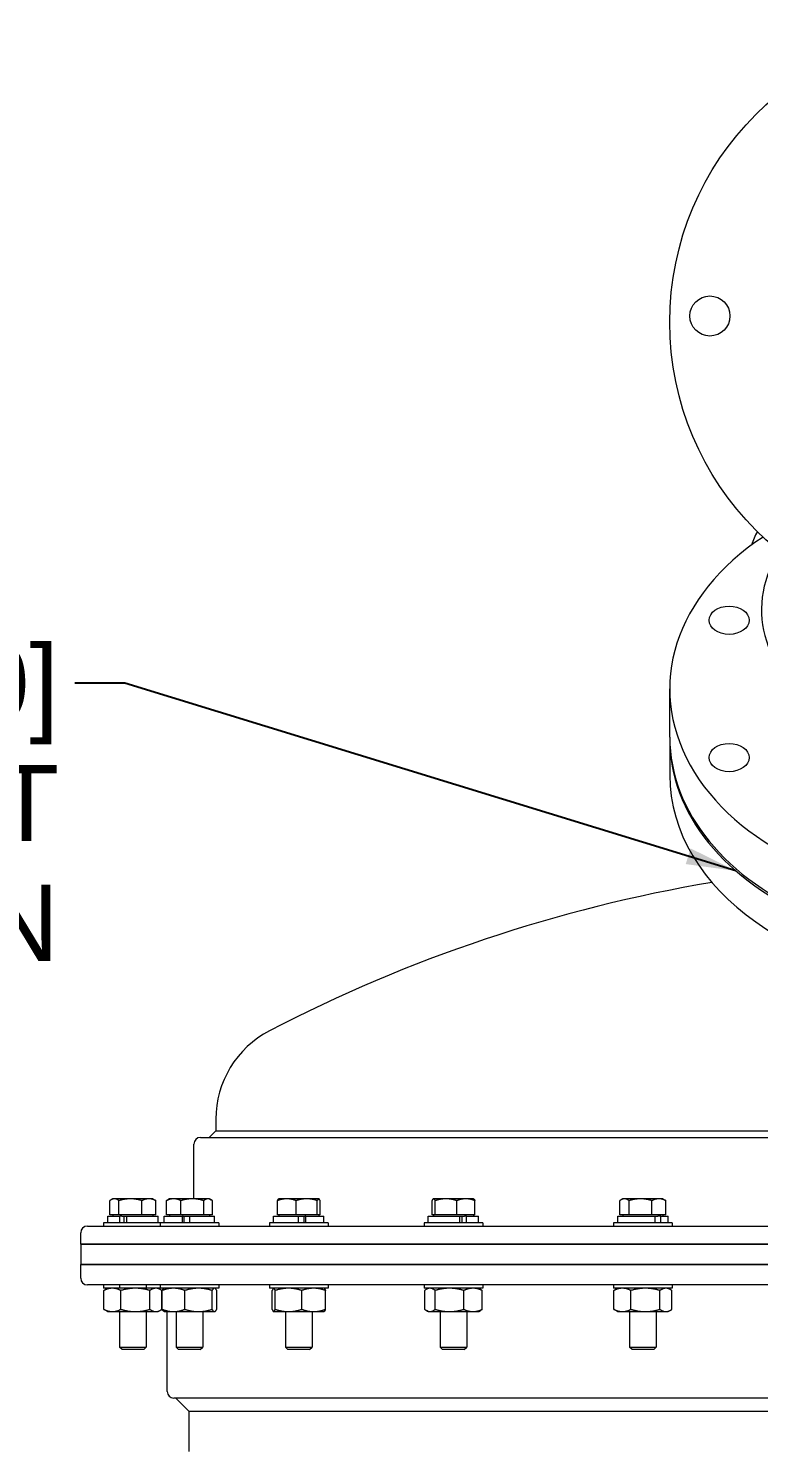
# Model space of a CAD drawing. Header units: inches. Extents: x 12 to 318, y 5 to 204.
# Drawn here: x 225.01 to 238.68, y 87.67 to 114.31 of the extents above; entities that cross this region are included whole.
import ezdxf

# ---------------------------------------------------------------- set-up
doc = ezdxf.new("R2010")
doc.units = ezdxf.units.IN
doc.header["$LTSCALE"] = 9.5
doc.header["$MEASUREMENT"] = 0
doc.layers.add('Symbol (ANSI)', color=7, linetype='Continuous', lineweight=25)
doc.layers.add('Visible', color=7, linetype='Continuous', lineweight=18)
doc.styles.add('Standard D-E', font='arial.ttf')
doc.dimstyles.new('in [mm] D-E NeptuneBenson$7', dxfattribs={"dimscale": 9.5, "dimtxt": 0.15, "dimasz": 0.098425, "dimexe": 0.125, "dimexo": 0.063, "dimgap": 0.031496, "dimtad": 0, "dimtih": 1, "dimtoh": 1, "dimdec": 4, "dimzin": 3, "dimdsep": 46, "dimlunit": 5, "dimtxsty": 'Standard D-E', "dimcen": 0.09, "dimdle": 0.393701, "dimclrd": 256, "dimclre": 256, "dimclrt": 256, "dimadec": 1, "dimazin": 1, "dimtfac": 1, "dimtofl": 0, "dimtmove": 0, "dimatfit": 3, "dimfxl": 1, "dimfrac": 1, "dimtolj": 1, "dimtzin": 4, "dimlwd": -1, "dimlwe": -1, "dimarcsym": 0})

msp = doc.modelspace()

# ---------------------------------------------------------------- linework, layer by layer
at = {"layer": 'Visible'}
for p, q in [((237.017483, 101.039365), (237.017483, 101.945345)), ((237.017483, 100.996938), (237.017483, 100.332258)), ((228.517483, 93.889365), (228.517483, 93.674365)), ((228.232483, 93.549365), (251.463229, 93.549365)), ((228.517483, 93.674365), (228.392483, 93.549365)), ((228.517483, 93.674365), (251.467632, 93.674365)), ((228.107483, 92.400361), (228.107483, 93.424365)), ((226.534272, 92.102361), (226.534272, 92.366867)), ((226.589192, 92.400361), (226.55636, 92.381405)), ((226.619381, 92.400361), (226.589192, 92.400361)), ((226.919449, 92.400361), (226.619381, 92.400361)), ((226.704489, 92.102361), (226.704489, 92.366867)), ((227.26426, 92.400361), (226.919449, 92.400361)), ((227.134409, 92.102361), (227.134409, 92.366867)), ((227.339192, 92.400361), (227.26426, 92.400361)), ((227.339192, 92.400361), (227.372024, 92.381405)), ((227.394111, 92.102361), (227.394111, 92.366867)), ((227.595481, 92.102361), (227.595481, 92.366867)), ((227.649123, 92.400361), (227.620091, 92.383599)), ((227.729214, 92.400361), (227.649123, 92.400361)), ((228.077268, 92.400361), (227.729214, 92.400361)), ((227.862947, 92.102361), (227.862947, 92.366867)), ((228.372177, 92.400361), (228.077268, 92.400361)), ((228.291589, 92.102361), (228.291589, 92.366867)), ((228.399123, 92.400361), (228.372177, 92.400361)), ((228.399123, 92.400361), (228.428155, 92.383599)), ((228.452765, 92.102361), (228.452765, 92.366867)), ((229.673599, 92.102361), (229.673599, 92.366867)), ((229.696753, 92.400361), (229.694054, 92.398803)), ((229.846843, 92.400361), (229.696753, 92.400361)), ((230.219165, 92.400361), (229.846843, 92.400361)), ((230.020088, 92.102361), (230.020088, 92.366867)), ((230.444074, 92.400361), (230.219165, 92.400361)), ((230.418241, 92.102361), (230.418241, 92.366867)), ((230.446753, 92.400361), (230.444074, 92.400361)), ((230.446753, 92.400361), (230.449451, 92.398803)), ((230.469906, 92.102361), (230.469906, 92.366867)), ((232.56564, 92.102361), (232.56564, 92.366867)), ((232.592538, 92.400361), (232.588715, 92.398153)), ((232.596323, 92.400361), (232.592538, 92.400361)), ((232.827956, 92.400361), (232.596323, 92.400361)), ((232.627007, 92.102361), (232.627007, 92.366867)), ((233.199171, 92.400361), (232.827956, 92.400361)), ((233.028905, 92.102361), (233.028905, 92.366867)), ((233.342538, 92.400361), (233.199171, 92.400361)), ((233.342538, 92.400361), (233.346362, 92.398153)), ((233.369437, 92.102361), (233.369437, 92.366867)), ((236.084217, 92.102361), (236.084217, 92.366867)), ((236.139137, 92.400361), (236.106305, 92.381405)), ((236.169326, 92.400361), (236.139137, 92.400361)), ((236.469394, 92.400361), (236.169326, 92.400361)), ((236.254434, 92.102361), (236.254434, 92.366867)), ((236.814205, 92.400361), (236.469394, 92.400361)), ((236.684354, 92.102361), (236.684354, 92.366867)), ((236.889137, 92.400361), (236.814205, 92.400361)), ((236.889137, 92.400361), (236.921969, 92.381405)), ((236.944056, 92.102361), (236.944056, 92.366867)), ((227.472942, 91.952357), (226.413011, 91.952357)), ((226.413011, 91.952357), (226.413011, 91.889365)), ((226.492841, 92.077357), (226.723362, 92.077357)), ((226.492841, 91.952357), (226.492841, 92.077357)), ((226.619381, 92.102361), (226.534272, 92.102361)), ((226.589192, 92.102361), (226.589192, 92.077357)), ((226.704489, 92.102361), (226.619381, 92.102361)), ((226.919449, 92.102361), (226.704489, 92.102361)), ((226.760654, 92.077357), (226.723362, 92.077357)), ((226.723362, 91.952357), (226.723362, 92.077357)), ((226.760654, 92.077357), (226.848681, 92.077357)), ((226.799733, 91.952357), (226.799733, 92.077357)), ((226.848681, 91.952357), (226.848681, 92.077357)), ((226.848681, 92.077357), (227.435543, 92.077357)), ((227.134409, 92.102361), (226.919449, 92.102361)), ((227.26426, 92.102361), (227.134409, 92.102361)), ((227.394111, 92.102361), (227.26426, 92.102361)), ((227.339192, 92.102361), (227.339192, 92.077357)), ((227.435543, 91.952357), (227.435543, 92.077357)), ((228.575304, 91.952357), (227.472942, 91.952357)), ((227.472942, 91.952357), (227.472942, 91.889365)), ((227.552772, 92.077357), (227.896368, 92.077357)), ((227.552772, 91.952357), (227.552772, 92.077357)), ((227.729214, 92.102361), (227.595481, 92.102361)), ((227.649123, 92.102361), (227.649123, 92.077357)), ((227.862947, 92.102361), (227.729214, 92.102361)), ((228.077268, 92.102361), (227.862947, 92.102361)), ((227.909037, 92.077357), (227.896368, 92.077357)), ((227.896368, 91.952357), (227.896368, 92.077357)), ((227.909037, 92.077357), (228.030823, 92.077357)), ((227.922312, 91.952357), (227.922312, 92.077357)), ((228.030823, 91.952357), (228.030823, 92.077357)), ((228.030823, 92.077357), (228.495474, 92.077357)), ((228.291589, 92.102361), (228.077268, 92.102361)), ((228.372177, 92.102361), (228.291589, 92.102361)), ((228.452765, 92.102361), (228.372177, 92.102361)), ((228.399123, 92.102361), (228.399123, 92.077357)), ((228.495474, 91.952357), (228.495474, 92.077357)), ((228.575304, 91.952357), (228.575304, 91.889365)), ((230.622934, 91.952357), (229.520571, 91.952357)), ((229.520571, 91.952357), (229.520571, 91.889365)), ((229.600401, 92.077357), (230.065779, 92.077357)), ((229.600401, 91.952357), (229.600401, 92.077357)), ((229.846843, 92.102361), (229.673599, 92.102361)), ((229.696753, 92.102361), (229.696753, 92.077357)), ((230.020088, 92.102361), (229.846843, 92.102361)), ((230.219165, 92.102361), (230.020088, 92.102361)), ((230.065779, 92.077357), (230.187389, 92.077357)), ((230.065779, 91.952357), (230.065779, 92.077357)), ((230.173957, 91.952357), (230.173957, 92.077357)), ((230.200207, 92.077357), (230.187389, 92.077357)), ((230.200207, 91.952357), (230.200207, 92.077357)), ((230.200207, 92.077357), (230.543104, 92.077357)), ((230.418241, 92.102361), (230.219165, 92.102361)), ((230.444074, 92.102361), (230.418241, 92.102361)), ((230.469906, 92.102361), (230.444074, 92.102361)), ((230.446753, 92.102361), (230.446753, 92.077357)), ((230.543104, 91.952357), (230.543104, 92.077357)), ((230.622934, 91.952357), (230.622934, 91.889365)), ((233.518719, 91.952357), (232.416357, 91.952357)), ((232.416357, 91.952357), (232.416357, 91.889365)), ((232.496187, 92.077357), (233.083753, 92.077357)), ((232.496187, 91.952357), (232.496187, 92.077357)), ((232.596323, 92.102361), (232.56564, 92.102361)), ((232.592538, 92.102361), (232.592538, 92.077357)), ((232.627007, 92.102361), (232.596323, 92.102361)), ((232.827956, 92.102361), (232.627007, 92.102361)), ((233.028905, 92.102361), (232.827956, 92.102361)), ((233.199171, 92.102361), (233.028905, 92.102361)), ((233.083753, 92.077357), (233.171562, 92.077357)), ((233.083753, 91.952357), (233.083753, 92.077357)), ((233.132337, 91.952357), (233.132337, 92.077357)), ((233.208992, 92.077357), (233.171562, 92.077357)), ((233.369437, 92.102361), (233.199171, 92.102361)), ((233.208992, 91.952357), (233.208992, 92.077357)), ((233.208992, 92.077357), (233.438889, 92.077357)), ((233.342538, 92.102361), (233.342538, 92.077357)), ((233.438889, 91.952357), (233.438889, 92.077357)), ((233.518719, 91.952357), (233.518719, 91.889365)), ((237.065318, 91.952357), (235.962956, 91.952357)), ((235.962956, 91.952357), (235.962956, 91.889365)), ((236.042786, 92.077357), (236.74462, 92.077357)), ((236.042786, 91.952357), (236.042786, 92.077357)), ((236.169326, 92.102361), (236.084217, 92.102361)), ((236.139137, 92.102361), (236.139137, 92.077357)), ((236.254434, 92.102361), (236.169326, 92.102361)), ((236.469394, 92.102361), (236.254434, 92.102361)), ((236.684354, 92.102361), (236.469394, 92.102361)), ((236.814205, 92.102361), (236.684354, 92.102361)), ((236.74462, 92.077357), (236.792644, 92.077357)), ((236.74462, 91.952357), (236.74462, 92.077357)), ((236.852136, 92.077357), (236.792644, 92.077357)), ((236.944056, 92.102361), (236.814205, 92.102361)), ((236.852136, 91.952357), (236.852136, 92.077357)), ((236.852136, 92.077357), (236.985488, 92.077357)), ((236.889137, 92.102361), (236.889137, 92.077357)), ((236.985488, 91.952357), (236.985488, 92.077357)), ((237.065318, 91.952357), (237.065318, 91.889365)), ((225.987483, 91.549365), (225.987483, 91.764365)), ((226.112483, 91.889365), (258.922483, 91.889365)), ((225.987483, 91.549365), (259.047483, 91.549365)), ((225.987483, 91.549365), (225.987483, 91.169365)), ((259.047483, 91.549365), (225.987483, 91.549365)), ((259.047483, 91.169365), (225.987483, 91.169365)), ((225.987483, 90.914365), (225.987483, 91.169365)), ((225.987483, 91.169365), (259.047483, 91.169365)), ((258.922483, 90.789365), (226.112483, 90.789365)), ((226.413011, 90.789365), (226.413011, 90.726373)), ((226.491751, 90.726373), (226.413011, 90.726373)), ((226.42151, 90.331069), (226.42151, 90.684176)), ((226.491751, 90.726373), (226.446458, 90.700223)), ((226.581281, 90.726373), (226.491751, 90.726373)), ((227.012391, 90.726373), (226.581281, 90.726373)), ((226.714192, 90.789365), (226.714192, 90.726373)), ((226.741051, 90.331069), (226.741051, 90.684176)), ((227.395303, 90.726373), (227.012391, 90.726373)), ((227.214192, 90.789365), (227.214192, 90.726373)), ((227.283732, 90.331069), (227.283732, 90.684176)), ((227.436633, 90.726373), (227.395303, 90.726373)), ((227.472942, 90.726373), (227.436633, 90.726373)), ((227.436633, 90.726373), (227.481925, 90.700223)), ((227.472942, 90.789365), (227.472942, 90.726373)), ((228.575304, 90.726373), (227.472942, 90.726373)), ((227.506873, 90.331069), (227.506873, 90.684176)), ((227.514338, 90.331069), (227.514338, 90.684176)), ((227.551682, 90.726373), (227.5456, 90.722861)), ((227.937426, 90.331069), (227.937426, 90.684176)), ((228.447211, 90.331069), (228.447211, 90.684176)), ((228.496564, 90.726373), (228.502645, 90.722861)), ((228.533908, 90.331069), (228.533908, 90.684176)), ((228.575304, 90.789365), (228.575304, 90.726373)), ((229.520571, 90.789365), (229.520571, 90.726373)), ((230.622934, 90.726373), (229.520571, 90.726373)), ((229.573949, 90.331069), (229.573949, 90.684176)), ((229.599312, 90.726373), (229.596834, 90.724942)), ((229.629605, 90.331069), (229.629605, 90.684176)), ((230.127409, 90.331069), (230.127409, 90.684176)), ((230.544193, 90.726373), (230.546672, 90.724942)), ((230.569556, 90.331069), (230.569556, 90.684176)), ((230.622934, 90.789365), (230.622934, 90.726373)), ((232.416357, 90.789365), (232.416357, 90.726373)), ((233.518719, 90.726373), (232.416357, 90.726373)), ((232.428943, 90.331069), (232.428943, 90.684176)), ((232.495097, 90.726373), (232.461973, 90.707248)), ((232.623159, 90.331069), (232.623159, 90.684176)), ((233.161754, 90.331069), (233.161754, 90.684176)), ((233.439979, 90.726373), (233.473104, 90.707248)), ((233.506133, 90.331069), (233.506133, 90.684176)), ((233.518719, 90.789365), (233.518719, 90.726373)), ((235.962956, 90.789365), (235.962956, 90.726373)), ((237.065318, 90.726373), (235.962956, 90.726373)), ((235.971455, 90.331069), (235.971455, 90.684176)), ((236.041696, 90.726373), (235.996403, 90.700223)), ((236.290996, 90.331069), (236.290996, 90.684176)), ((236.833677, 90.331069), (236.833677, 90.684176)), ((236.986578, 90.726373), (237.03187, 90.700223)), ((237.056818, 90.331069), (237.056818, 90.684176)), ((237.065318, 90.789365), (237.065318, 90.726373)), ((226.491751, 90.288873), (226.446458, 90.315022)), ((227.436633, 90.288873), (227.481925, 90.315022)), ((232.495097, 90.288873), (232.461973, 90.307997)), ((233.439979, 90.288873), (233.473104, 90.307997)), ((236.041696, 90.288873), (235.996403, 90.315022)), ((236.986578, 90.288873), (237.03187, 90.315022)), ((226.491751, 90.288873), (226.581281, 90.288873)), ((226.581281, 90.288873), (227.012391, 90.288873)), ((226.714192, 90.288873), (226.714192, 89.624551)), ((227.012391, 90.288873), (227.395303, 90.288873)), ((227.214192, 90.288873), (227.214192, 89.624551)), ((227.395303, 90.288873), (227.436633, 90.288873)), ((227.551682, 90.288873), (227.5456, 90.292384)), ((227.551682, 90.288873), (227.725882, 90.288873)), ((227.607483, 88.794365), (227.607483, 90.288873)), ((227.725882, 90.288873), (228.192319, 90.288873)), ((227.774123, 90.288873), (227.774123, 89.624551)), ((228.192319, 90.288873), (228.49056, 90.288873)), ((228.274123, 90.288873), (228.274123, 89.624551)), ((228.49056, 90.288873), (228.496564, 90.288873)), ((228.496564, 90.288873), (228.502645, 90.292384)), ((229.599312, 90.288873), (229.596834, 90.290303)), ((229.599312, 90.288873), (229.601777, 90.288873)), ((229.601777, 90.288873), (229.878507, 90.288873)), ((229.821753, 90.288873), (229.821753, 89.624551)), ((229.878507, 90.288873), (230.348482, 90.288873)), ((230.321753, 90.288873), (230.321753, 89.624551)), ((230.348482, 90.288873), (230.544193, 90.288873)), ((230.544193, 90.288873), (230.546672, 90.290303)), ((232.495097, 90.288873), (232.526051, 90.288873)), ((232.526051, 90.288873), (232.892457, 90.288873)), ((232.717538, 90.288873), (232.717538, 89.624551)), ((232.892457, 90.288873), (233.333943, 90.288873)), ((233.217538, 90.288873), (233.217538, 89.624551)), ((233.333943, 90.288873), (233.439979, 90.288873)), ((236.041696, 90.288873), (236.131225, 90.288873)), ((236.131225, 90.288873), (236.562336, 90.288873)), ((236.264137, 90.288873), (236.264137, 89.624551)), ((236.562336, 90.288873), (236.945247, 90.288873)), ((236.764137, 90.288873), (236.764137, 89.624551)), ((236.945247, 90.288873), (236.986578, 90.288873)), ((226.714192, 89.624551), (227.214192, 89.624551)), ((226.761377, 89.577357), (226.714192, 89.624551)), ((227.167007, 89.577357), (226.761377, 89.577357)), ((227.167007, 89.577357), (227.214192, 89.624551)), ((227.774123, 89.624551), (228.274123, 89.624551)), ((227.821308, 89.577357), (227.774123, 89.624551)), ((228.226938, 89.577357), (227.821308, 89.577357)), ((228.226938, 89.577357), (228.274123, 89.624551)), ((229.821753, 89.624551), (230.321753, 89.624551)), ((229.868938, 89.577357), (229.821753, 89.624551)), ((230.274568, 89.577357), (229.868938, 89.577357)), ((230.274568, 89.577357), (230.321753, 89.624551)), ((232.717538, 89.624551), (233.217538, 89.624551)), ((232.764723, 89.577357), (232.717538, 89.624551)), ((233.170353, 89.577357), (232.764723, 89.577357)), ((233.170353, 89.577357), (233.217538, 89.624551)), ((236.264137, 89.624551), (236.764137, 89.624551)), ((236.311322, 89.577357), (236.264137, 89.624551)), ((236.716952, 89.577357), (236.311322, 89.577357)), ((236.716952, 89.577357), (236.764137, 89.624551)), ((257.302483, 88.669365), (227.732483, 88.669365)), ((228.017483, 88.419365), (227.767483, 88.669365)), ((228.017483, 87.669365), (228.017483, 88.419365)), ((242.517482, 88.419365), (228.017483, 88.419365))]:
    msp.add_line(p, q, dxfattribs=at)
for centre, radius in [((242.517483, 108.8087), 5.5), ((237.768942, 108.926416), 0.375)]:
    msp.add_circle(centre, radius, dxfattribs=at)
for centre, radius, start, end in [((239.504179, 104.377425), 0.989013, 148.7888711, 164.6598969), ((242.517483, 70.527145), 28.192219, 99.6159698, 117.4438169), ((230.384983, 93.889365), 1.8675, 117.4438169, 180), ((228.232483, 93.424365), 0.125, 90, 180), ((226.112483, 91.764365), 0.125, 90, 180), ((226.112483, 90.914365), 0.125, 180, 270), ((227.732483, 88.794365), 0.125, 180, 270)]:
    msp.add_arc(centre, radius, start, end, dxfattribs=at)
for centre, major_axis, start_param, end_param in [((242.517483, 101.945345), (-5.5, 0), 5.463409594, 10.244553674), ((242.517483, 103.42585), (-3.78125, 0), 5.998770434, 9.709192834), ((242.517483, 100.996938), (5.5, 0), 3.136138081, 6.28863988), ((242.517483, 101.039365), (-5.5, 0), 0, 3.141592654), ((242.517483, 100.332258), (5.5, 0), 3.141592654, 6.283185307)]:
    msp.add_ellipse(centre, major_axis=major_axis, ratio=0.707106781, start_param=start_param, end_param=end_param, dxfattribs=at)
for centre in [(238.129055, 103.230686), (238.129055, 100.660005)]:
    msp.add_ellipse(centre, major_axis=(-0.375, 0), ratio=0.707106781, dxfattribs=at)
for points, weights in [([(226.619381, 92.400361), (226.579882, 92.400361), (226.534272, 92.366867)], [1, 1.0379548493, 1]), ([(226.704489, 92.366867), (226.65888, 92.400361), (226.619381, 92.400361)], [1, 1.0379548493, 1]), ([(226.919449, 92.400361), (226.819686, 92.400361), (226.704489, 92.366867)], [1, 1.0379548493, 1]), ([(227.134409, 92.366867), (227.019212, 92.400361), (226.919449, 92.400361)], [1, 1.0379548493, 1]), ([(227.26426, 92.400361), (227.203996, 92.400361), (227.134409, 92.366867)], [1, 1.0379548493, 1]), ([(227.394111, 92.366867), (227.324524, 92.400361), (227.26426, 92.400361)], [1, 1.0379548493, 1]), ([(227.372024, 92.381405), (227.382737, 92.37522), (227.394111, 92.366867)], [1.01394334662, 1.00920328344, 1]), ([(227.729214, 92.400361), (227.667148, 92.400361), (227.595481, 92.366867)], [1, 1.0379548493, 1]), ([(227.595481, 92.366867), (227.608212, 92.376741), (227.620091, 92.383599)], [1, 1.01089719788, 1.01553701765]), ([(227.862947, 92.366867), (227.79128, 92.400361), (227.729214, 92.400361)], [1, 1.0379548493, 1]), ([(228.077268, 92.400361), (227.977802, 92.400361), (227.862947, 92.366867)], [1, 1.0379548493, 1]), ([(228.291589, 92.366867), (228.176735, 92.400361), (228.077268, 92.400361)], [1, 1.0379548493, 1]), ([(228.372177, 92.400361), (228.334776, 92.400361), (228.291589, 92.366867)], [1, 1.0379548493, 1]), ([(228.452765, 92.366867), (228.409578, 92.400361), (228.372177, 92.400361)], [1, 1.0379548493, 1]), ([(229.846843, 92.400361), (229.76644, 92.400361), (229.673599, 92.366867)], [1, 1.0379548493, 1]), ([(229.673599, 92.366867), (229.684525, 92.393301), (229.694054, 92.398803)], [1, 1.02971695473, 1.0128998083]), ([(230.020088, 92.366867), (229.927246, 92.400361), (229.846843, 92.400361)], [1, 1.0379548493, 1]), ([(230.219165, 92.400361), (230.126773, 92.400361), (230.020088, 92.366867)], [1, 1.0379548493, 1]), ([(230.418241, 92.366867), (230.311556, 92.400361), (230.219165, 92.400361)], [1, 1.0379548493, 1]), ([(230.444074, 92.400361), (230.432085, 92.400361), (230.418241, 92.366867)], [1, 1.0379548493, 1]), ([(230.469906, 92.366867), (230.456063, 92.400361), (230.444074, 92.400361)], [1, 1.0379548493, 1]), ([(232.596323, 92.400361), (232.582083, 92.400361), (232.56564, 92.366867)], [1, 1.0379548493, 1]), ([(232.627007, 92.366867), (232.610563, 92.400361), (232.596323, 92.400361)], [1, 1.0379548493, 1]), ([(232.827956, 92.400361), (232.734695, 92.400361), (232.627007, 92.366867)], [1, 1.0379548493, 1]), ([(233.028905, 92.366867), (232.921217, 92.400361), (232.827956, 92.400361)], [1, 1.0379548493, 1]), ([(233.199171, 92.400361), (233.12015, 92.400361), (233.028905, 92.366867)], [1, 1.0379548493, 1]), ([(233.369437, 92.366867), (233.278192, 92.400361), (233.199171, 92.400361)], [1, 1.0379548493, 1]), ([(233.346362, 92.398153), (233.357129, 92.391937), (233.369437, 92.366867)], [1.01455353314, 1.02814006989, 1]), ([(236.169326, 92.400361), (236.129827, 92.400361), (236.084217, 92.366867)], [1, 1.0379548493, 1]), ([(236.254434, 92.366867), (236.208825, 92.400361), (236.169326, 92.400361)], [1, 1.0379548493, 1]), ([(236.469394, 92.400361), (236.369631, 92.400361), (236.254434, 92.366867)], [1, 1.0379548493, 1]), ([(236.684354, 92.366867), (236.569157, 92.400361), (236.469394, 92.400361)], [1, 1.0379548493, 1]), ([(236.814205, 92.400361), (236.753941, 92.400361), (236.684354, 92.366867)], [1, 1.0379548493, 1]), ([(236.944056, 92.366867), (236.874469, 92.400361), (236.814205, 92.400361)], [1, 1.0379548493, 1]), ([(236.921969, 92.381405), (236.932682, 92.37522), (236.944056, 92.366867)], [1.01394334662, 1.00920328344, 1]), ([(226.581281, 90.726373), (226.507131, 90.726373), (226.42151, 90.684176)], [1, 1.0379548493, 1]), ([(226.42151, 90.684176), (226.43431, 90.693209), (226.446458, 90.700223)], [1, 1.00789006175, 1.01249974823]), ([(226.741051, 90.684176), (226.65543, 90.726373), (226.581281, 90.726373)], [1, 1.0379548493, 1]), ([(227.012391, 90.726373), (226.886462, 90.726373), (226.741051, 90.684176)], [1, 1.0379548493, 1]), ([(227.283732, 90.684176), (227.138321, 90.726373), (227.012391, 90.726373)], [1, 1.0379548493, 1]), ([(227.395303, 90.726373), (227.343522, 90.726373), (227.283732, 90.684176)], [1, 1.0379548493, 1]), ([(227.506873, 90.684176), (227.447083, 90.726373), (227.395303, 90.726373)], [1, 1.0379548493, 1]), ([(227.725882, 90.726373), (227.627704, 90.726373), (227.514338, 90.684176)], [1, 1.0379548493, 1]), ([(227.514338, 90.684176), (227.530992, 90.714427), (227.5456, 90.722861)], [1, 1.02692102504, 1.01565237985]), ([(227.937426, 90.684176), (227.82406, 90.726373), (227.725882, 90.726373)], [1, 1.0379548493, 1]), ([(228.192319, 90.726373), (228.074023, 90.726373), (227.937426, 90.684176)], [1, 1.0379548493, 1]), ([(228.447211, 90.684176), (228.310615, 90.726373), (228.192319, 90.726373)], [1, 1.0379548493, 1]), ([(228.49056, 90.726373), (228.470442, 90.726373), (228.447211, 90.684176)], [1, 1.0379548493, 1]), ([(228.533908, 90.684176), (228.510678, 90.726373), (228.49056, 90.726373)], [1, 1.0379548493, 1]), ([(229.601777, 90.726373), (229.588862, 90.726373), (229.573949, 90.684176)], [1, 1.0379548493, 1]), ([(229.629605, 90.684176), (229.614692, 90.726373), (229.601777, 90.726373)], [1, 1.0379548493, 1]), ([(229.878507, 90.726373), (229.762991, 90.726373), (229.629605, 90.684176)], [1, 1.0379548493, 1]), ([(230.127409, 90.684176), (229.994022, 90.726373), (229.878507, 90.726373)], [1, 1.0379548493, 1]), ([(230.348482, 90.726373), (230.245882, 90.726373), (230.127409, 90.684176)], [1, 1.0379548493, 1]), ([(230.569556, 90.684176), (230.451083, 90.726373), (230.348482, 90.726373)], [1, 1.0379548493, 1]), ([(230.546672, 90.724942), (230.557322, 90.718793), (230.569556, 90.684176)], [1.01145423084, 1.03092610004, 1]), ([(232.526051, 90.726373), (232.480983, 90.726373), (232.428943, 90.684176)], [1, 1.0379548493, 1]), ([(232.623159, 90.684176), (232.571119, 90.726373), (232.526051, 90.726373)], [1, 1.0379548493, 1]), ([(232.892457, 90.726373), (232.767475, 90.726373), (232.623159, 90.684176)], [1, 1.0379548493, 1]), ([(233.161754, 90.684176), (233.017438, 90.726373), (232.892457, 90.726373)], [1, 1.0379548493, 1]), ([(233.333943, 90.726373), (233.25403, 90.726373), (233.161754, 90.684176)], [1, 1.0379548493, 1]), ([(233.506133, 90.684176), (233.413857, 90.726373), (233.333943, 90.726373)], [1, 1.0379548493, 1]), ([(233.473104, 90.707248), (233.48899, 90.698076), (233.506133, 90.684176)], [1.01655158983, 1.01219243404, 1]), ([(236.131225, 90.726373), (236.057076, 90.726373), (235.971455, 90.684176)], [1, 1.0379548493, 1]), ([(235.971455, 90.684176), (235.984255, 90.693209), (235.996403, 90.700223)], [1, 1.00789006175, 1.01249974823]), ([(236.290996, 90.684176), (236.205375, 90.726373), (236.131225, 90.726373)], [1, 1.0379548493, 1]), ([(236.562336, 90.726373), (236.436407, 90.726373), (236.290996, 90.684176)], [1, 1.0379548493, 1]), ([(236.833677, 90.684176), (236.688266, 90.726373), (236.562336, 90.726373)], [1, 1.0379548493, 1]), ([(236.945247, 90.726373), (236.893467, 90.726373), (236.833677, 90.684176)], [1, 1.0379548493, 1]), ([(237.056818, 90.684176), (236.997028, 90.726373), (236.945247, 90.726373)], [1, 1.0379548493, 1]), ([(226.42151, 90.331069), (226.507131, 90.288873), (226.581281, 90.288873)], [1, 1.0379548493, 1]), ([(226.446458, 90.315022), (226.43431, 90.322036), (226.42151, 90.331069)], [1.01249974823, 1.00789006175, 1]), ([(226.581281, 90.288873), (226.65543, 90.288873), (226.741051, 90.331069)], [1, 1.0379548493, 1]), ([(226.741051, 90.331069), (226.886462, 90.288873), (227.012391, 90.288873)], [1, 1.0379548493, 1]), ([(227.012391, 90.288873), (227.138321, 90.288873), (227.283732, 90.331069)], [1, 1.0379548493, 1]), ([(227.283732, 90.331069), (227.343522, 90.288873), (227.395303, 90.288873)], [1, 1.0379548493, 1]), ([(227.395303, 90.288873), (227.447083, 90.288873), (227.506873, 90.331069)], [1, 1.0379548493, 1]), ([(227.514338, 90.331069), (227.627704, 90.288873), (227.725882, 90.288873)], [1, 1.0379548493, 1]), ([(227.5456, 90.292384), (227.530992, 90.300818), (227.514338, 90.331069)], [1.01565237985, 1.02692102504, 1]), ([(227.725882, 90.288873), (227.82406, 90.288873), (227.937426, 90.331069)], [1, 1.0379548493, 1]), ([(227.937426, 90.331069), (228.074023, 90.288873), (228.192319, 90.288873)], [1, 1.0379548493, 1]), ([(228.192319, 90.288873), (228.310615, 90.288873), (228.447211, 90.331069)], [1, 1.0379548493, 1]), ([(228.447211, 90.331069), (228.470442, 90.288873), (228.49056, 90.288873)], [1, 1.0379548493, 1]), ([(228.49056, 90.288873), (228.510678, 90.288873), (228.533908, 90.331069)], [1, 1.0379548493, 1]), ([(229.573949, 90.331069), (229.588862, 90.288873), (229.601777, 90.288873)], [1, 1.0379548493, 1]), ([(229.601777, 90.288873), (229.614692, 90.288873), (229.629605, 90.331069)], [1, 1.0379548493, 1]), ([(229.629605, 90.331069), (229.762991, 90.288873), (229.878507, 90.288873)], [1, 1.0379548493, 1]), ([(229.878507, 90.288873), (229.994022, 90.288873), (230.127409, 90.331069)], [1, 1.0379548493, 1]), ([(230.127409, 90.331069), (230.245882, 90.288873), (230.348482, 90.288873)], [1, 1.0379548493, 1]), ([(230.348482, 90.288873), (230.451083, 90.288873), (230.569556, 90.331069)], [1, 1.0379548493, 1]), ([(230.569556, 90.331069), (230.557322, 90.296452), (230.546672, 90.290303)], [1, 1.03092610004, 1.01145423084]), ([(232.428943, 90.331069), (232.480983, 90.288873), (232.526051, 90.288873)], [1, 1.0379548493, 1]), ([(232.526051, 90.288873), (232.571119, 90.288873), (232.623159, 90.331069)], [1, 1.0379548493, 1]), ([(232.623159, 90.331069), (232.767475, 90.288873), (232.892457, 90.288873)], [1, 1.0379548493, 1]), ([(232.892457, 90.288873), (233.017438, 90.288873), (233.161754, 90.331069)], [1, 1.0379548493, 1]), ([(233.161754, 90.331069), (233.25403, 90.288873), (233.333943, 90.288873)], [1, 1.0379548493, 1]), ([(233.333943, 90.288873), (233.413857, 90.288873), (233.506133, 90.331069)], [1, 1.0379548493, 1]), ([(233.506133, 90.331069), (233.48899, 90.317169), (233.473104, 90.307997)], [1, 1.01219243404, 1.01655158983]), ([(235.996403, 90.315022), (235.984255, 90.322036), (235.971455, 90.331069)], [1.01249974823, 1.00789006175, 1]), ([(235.971455, 90.331069), (236.057076, 90.288873), (236.131225, 90.288873)], [1, 1.0379548493, 1]), ([(236.131225, 90.288873), (236.205375, 90.288873), (236.290996, 90.331069)], [1, 1.0379548493, 1]), ([(236.290996, 90.331069), (236.436407, 90.288873), (236.562336, 90.288873)], [1, 1.0379548493, 1]), ([(236.562336, 90.288873), (236.688266, 90.288873), (236.833677, 90.331069)], [1, 1.0379548493, 1]), ([(236.833677, 90.331069), (236.893467, 90.288873), (236.945247, 90.288873)], [1, 1.0379548493, 1]), ([(236.945247, 90.288873), (236.997028, 90.288873), (237.056818, 90.331069)], [1, 1.0379548493, 1])]:
    msp.add_rational_spline(points, weights, degree=2, dxfattribs=at)

# ---------------------------------------------------------------- texts
at = {"layer": 'Symbol (ANSI)', "insert": (225.580797, 102.765103), "char_height": 1.42500005, "width": 13.3854431, "attachment_point": 3, "line_spacing_factor": 0.944221, "style": 'Standard D-E'}
msp.add_mtext('\\fArial|b0|i0;6in [DN150] \\P\\fArial|b0|i0;EFFLUENT\\P\\fArial|b0|i0;CONNECTION', dxfattribs=at)

# ---------------------------------------------------------------- leaders
at = {"layer": 'Symbol (ANSI)', "annotation_type": 0, "has_hookline": 1, "hookline_direction": 1, "text_width": 13.119526}
msp.add_leader([(238.255694, 98.53857), (226.815049, 102.052603), (225.88001, 102.052603)], dimstyle='in [mm] D-E NeptuneBenson$7', override={"dimtad": 0}, dxfattribs=at)

doc.saveas('drawing.dxf')
